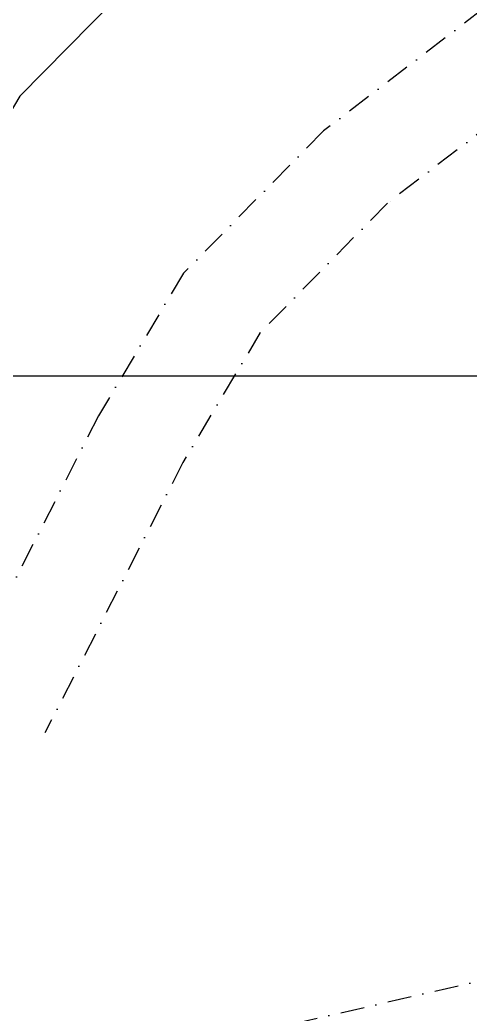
# Model space of a CAD drawing. Header units: centimetres. Extents: x 96271 to 179142, y 9855 to 112216.
# Drawn here: x 137765 to 138699, y 60830 to 62895 of the extents above; entities that cross this region are included whole.
import ezdxf

# ---------------------------------------------------------------- set-up
doc = ezdxf.new("R2010")
doc.units = ezdxf.units.CM
doc.header["$LTSCALE"] = 100
doc.header["$MEASUREMENT"] = 0
doc.linetypes.add('DASHDOT', pattern=[1, 0.5, -0.25, 0, -0.25])
doc.layers.add('A-Otln-Lot Limit', color=4, linetype='CONTINUOUS')
doc.layers.add('A-Setback', color=3, linetype='DASHDOT')
doc.layers.add('A-Sect-Iden', color=191, linetype='CONTINUOUS', lineweight=25)

msp = doc.modelspace()

# ---------------------------------------------------------------- linework, layer by layer
at = {"layer": 'A-Otln-Lot Limit'}
msp.add_lwpolyline([(141067.674, 64831.553), (140676.875, 64495.062), (139793.77, 64086.69), (138863.934, 63652.538), (138063.055, 63039.951), (137764.679, 62736.25), (137507.537, 62304.572), (137168.607, 61639.559)], dxfattribs=at)
at = {"layer": 'A-Sect-Iden'}
msp.add_line((136383.148, 62155.286), (141114.439, 62155.286), dxfattribs=at)
at = {"layer": 'A-Setback'}
msp.add_lwpolyline([(140559.009, 61153.336), (140410.95, 65800.674), (139618.405, 66606.045), (139624.608, 66644.996), (138745.22, 66680.475), (137970.463, 66711.734), (137582.107, 66353.135), (137469.619, 60671.512), (137649.878, 60654.841), (139847.419, 61155.283)], close=True, dxfattribs=at)
for points in [[(141393.919, 64452.654), (140950.164, 64070.567), (140004.469, 63633.251), (139124.62, 63222.439), (138394.927, 62664.302), (138104.345, 62368.535), (137928.014, 62072.517), (137638.607, 61504.673)], [(141524.417, 64301.094), (141059.48, 63900.768), (140088.748, 63451.875), (139228.894, 63050.399), (138527.676, 62514.042), (138263.864, 62245.523), (138103.213, 61975.827), (137816.799, 61413.856)]]:
    msp.add_lwpolyline(points, dxfattribs=at)

doc.saveas('drawing.dxf')
